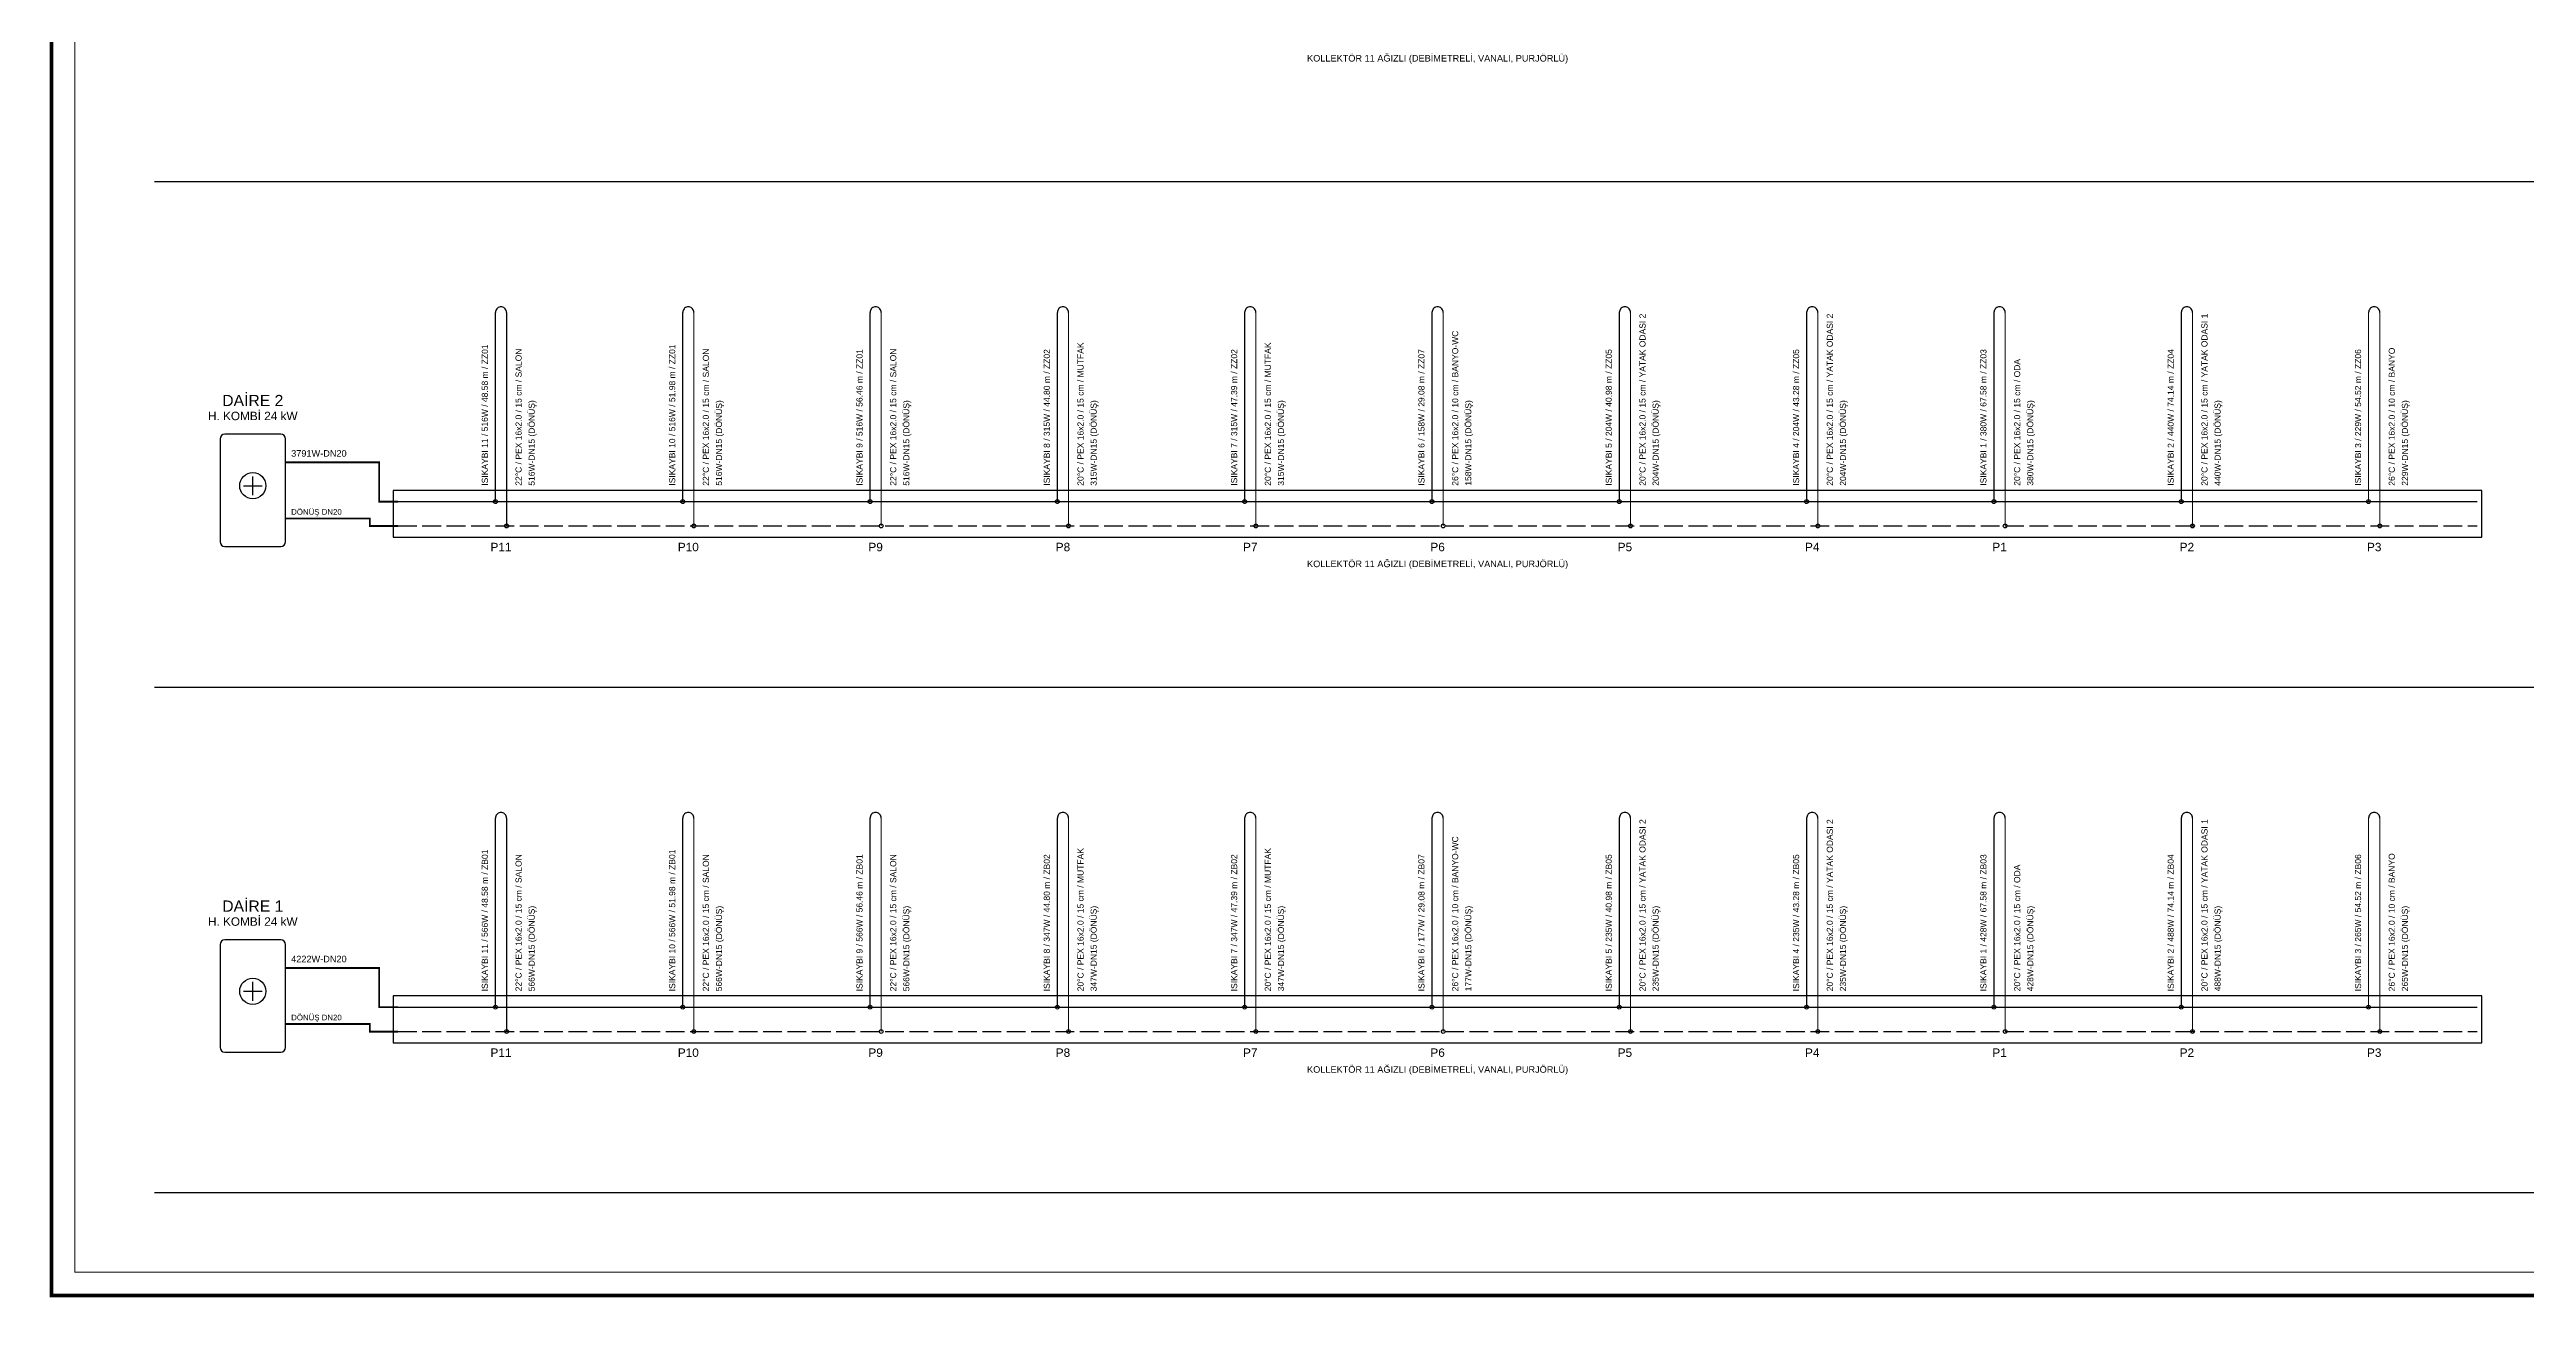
# Model space of a CAD drawing. Header units: centimetres. Extents: x -3952 to 14132, y 6348 to 11752.
# Drawn here: x 9048 to 11693, y 6348 to 7681 of the extents above; entities that cross this region are included whole.
import ezdxf
from ezdxf.enums import TextEntityAlignment as Align

# ---------------------------------------------------------------- set-up
doc = ezdxf.new("R2010")
doc.units = ezdxf.units.CM
doc.linetypes.add('ISITMA DONUS HATTI', pattern=[26, 20, -6])
for name, color, linetype in [('MTY-CIHAZ', 135, 'Continuous'), ('MTY-ISIKAYBIMAHAL', 2, 'Continuous'), ('MTY-ISITMA-DONUS-BORU', 30, 'ISITMA DONUS HATTI'), ('MTY-ISITMA-GIDIS-BORU', 10, 'Continuous'), ('MTY-KOLLETOR', 7, 'Continuous'), ('MTY-PAFTA', 7, 'Continuous'), ('MTY-PEX-BORU', 1, 'Continuous'), ('MTY-SEMA', 8, 'Continuous'), ('MTY-YAZI', 7, 'Continuous'), ('STM-ISITMA-CAP', 41, 'Continuous')]:
    doc.layers.add(name, color=color, linetype=linetype)
doc.layers.add('ROTAS-PAFTA-SINIRI', color=8, linetype='Continuous', plot=False)
doc.styles.add('ROTAS', font='arial.ttf')

# ---------------------------------------------------------------- blocks, each defined once
blk = doc.blocks.new('ROTAS_PAFTA')
blk.add_lwpolyline([(0, 0), (1, 0), (1, 1), (0, 1)], close=True)

msp = doc.modelspace()

# ---------------------------------------------------------------- linework, layer by layer
at = {"layer": 'MTY-CIHAZ'}
for p, q in [((9265, 7205), (9265, 7225)), ((9255, 7215), (9275, 7215)), ((9255, 6675), (9275, 6675)), ((9265, 6665), (9265, 6685))]:
    msp.add_line(p, q, dxfattribs=at)
for points in [[(9295, 7150), (9296.9, 7150.4), (9298.5, 7151.5), (9299.6, 7153.1), (9300, 7155), (9300, 7265), (9299.6, 7266.9), (9298.5, 7268.5), (9296.9, 7269.6), (9295, 7270), (9235, 7270), (9233.1, 7269.6), (9231.5, 7268.5), (9230.4, 7266.9), (9230, 7265), (9230, 7155), (9230.4, 7153.1), (9231.5, 7151.5), (9233.1, 7150.4), (9235, 7150)], [(9295, 6610), (9296.9, 6610.4), (9298.5, 6611.5), (9299.6, 6613.1), (9300, 6615), (9300, 6725), (9299.6, 6726.9), (9298.5, 6728.5), (9296.9, 6729.6), (9295, 6730), (9235, 6730), (9233.1, 6729.6), (9231.5, 6728.5), (9230.4, 6726.9), (9230, 6725), (9230, 6615), (9230.4, 6613.1), (9231.5, 6611.5), (9233.1, 6610.4), (9235, 6610)]]:
    msp.add_lwpolyline(points, close=True, dxfattribs=at)
for centre in [(9265, 7215), (9265, 6675)]:
    msp.add_circle(centre, 14, dxfattribs=at)
at = {"layer": 'MTY-ISITMA-DONUS-BORU'}
for p, q in [((9420, 7172), (11640, 7172)), ((9420, 6632), (11640, 6632))]:
    msp.add_line(p, q, dxfattribs=at)
at = {"layer": 'MTY-ISITMA-DONUS-BORU', "const_width": 2}
for points in [[(9300, 7180), (9390, 7180), (9390, 7172), (9420, 7172)], [(9300, 6640), (9390, 6640), (9390, 6632), (9420, 6632)]]:
    msp.add_lwpolyline(points, dxfattribs=at)
at = {"layer": 'MTY-ISITMA-GIDIS-BORU'}
for p, q in [((9420, 7198), (11640, 7198)), ((9420, 6658), (11640, 6658))]:
    msp.add_line(p, q, dxfattribs=at)
at = {"layer": 'MTY-ISITMA-GIDIS-BORU', "const_width": 2}
for points in [[(9300, 7240), (9400, 7240), (9400, 7198), (9420, 7198)], [(9300, 6700), (9400, 6700), (9400, 6658), (9420, 6658)]]:
    msp.add_lwpolyline(points, dxfattribs=at)
at = {"layer": 'MTY-KOLLETOR'}
for points in [[(9415, 7160), (11645, 7160), (11645, 7210), (9415, 7210)], [(9415, 6620), (11645, 6620), (11645, 6670), (9415, 6670)]]:
    msp.add_lwpolyline(points, close=True, dxfattribs=at)
for centre in [(9524, 7198), (9724, 7198), (9924, 7198), (10124, 7198), (10324, 7198), (10524, 7198), (10724, 7198), (10924, 7198), (11124, 7198), (11324, 7198), (11524, 7198), (9536, 7172), (9736, 7172), (9936, 7172), (10136, 7172), (10336, 7172), (10536, 7172), (10736, 7172), (10936, 7172), (11136, 7172), (11336, 7172), (11536, 7172), (9524, 6658), (9724, 6658), (9924, 6658), (10124, 6658), (10324, 6658), (10524, 6658), (10724, 6658), (10924, 6658), (11124, 6658), (11324, 6658), (11524, 6658), (9536, 6632), (9736, 6632), (9936, 6632), (10136, 6632), (10336, 6632), (10536, 6632), (10736, 6632), (10936, 6632), (11136, 6632), (11336, 6632), (11536, 6632)]:
    msp.add_circle(centre, 2, dxfattribs=at)
at = {"layer": 'MTY-PAFTA'}
for points, const_width in [([(9050, 6350), (12850, 6350), (12850, 9000), (9050, 9000)], 4), ([(9075, 6375), (12825, 6375), (12825, 8975), (9075, 8975)], 1)]:
    msp.add_lwpolyline(points, close=True, dxfattribs=dict(at, const_width=const_width))
at = {"layer": 'MTY-PEX-BORU'}
for points in [[(9536, 7400), (9535.9, 7401), (9535.6, 7402.1), (9535.2, 7403), (9534.6, 7403.9), (9533.9, 7404.6), (9533, 7405.2), (9532.1, 7405.6), (9531, 7405.9), (9530, 7406), (9529, 7405.9), (9527.9, 7405.6), (9527, 7405.2), (9526.1, 7404.6), (9525.4, 7403.9), (9524.8, 7403), (9524.4, 7402.1), (9524.1, 7401), (9524, 7400)], [(9736, 7400), (9735.9, 7401), (9735.6, 7402.1), (9735.2, 7403), (9734.6, 7403.9), (9733.9, 7404.6), (9733, 7405.2), (9732.1, 7405.6), (9731, 7405.9), (9730, 7406), (9729, 7405.9), (9727.9, 7405.6), (9727, 7405.2), (9726.1, 7404.6), (9725.4, 7403.9), (9724.8, 7403), (9724.4, 7402.1), (9724.1, 7401), (9724, 7400)], [(9936, 7400), (9935.9, 7401), (9935.6, 7402.1), (9935.2, 7403), (9934.6, 7403.9), (9933.9, 7404.6), (9933, 7405.2), (9932.1, 7405.6), (9931, 7405.9), (9930, 7406), (9929, 7405.9), (9927.9, 7405.6), (9927, 7405.2), (9926.1, 7404.6), (9925.4, 7403.9), (9924.8, 7403), (9924.4, 7402.1), (9924.1, 7401), (9924, 7400)], [(10136, 7400), (10135.9, 7401), (10135.6, 7402.1), (10135.2, 7403), (10134.6, 7403.9), (10133.9, 7404.6), (10133, 7405.2), (10132.1, 7405.6), (10131, 7405.9), (10130, 7406), (10129, 7405.9), (10127.9, 7405.6), (10127, 7405.2), (10126.1, 7404.6), (10125.4, 7403.9), (10124.8, 7403), (10124.4, 7402.1), (10124.1, 7401), (10124, 7400)], [(10336, 7400), (10335.9, 7401), (10335.6, 7402.1), (10335.2, 7403), (10334.6, 7403.9), (10333.9, 7404.6), (10333, 7405.2), (10332.1, 7405.6), (10331, 7405.9), (10330, 7406), (10329, 7405.9), (10327.9, 7405.6), (10327, 7405.2), (10326.1, 7404.6), (10325.4, 7403.9), (10324.8, 7403), (10324.4, 7402.1), (10324.1, 7401), (10324, 7400)], [(10536, 7400), (10535.9, 7401), (10535.6, 7402.1), (10535.2, 7403), (10534.6, 7403.9), (10533.9, 7404.6), (10533, 7405.2), (10532.1, 7405.6), (10531, 7405.9), (10530, 7406), (10529, 7405.9), (10527.9, 7405.6), (10527, 7405.2), (10526.1, 7404.6), (10525.4, 7403.9), (10524.8, 7403), (10524.4, 7402.1), (10524.1, 7401), (10524, 7400)], [(10736, 7400), (10735.9, 7401), (10735.6, 7402.1), (10735.2, 7403), (10734.6, 7403.9), (10733.9, 7404.6), (10733, 7405.2), (10732.1, 7405.6), (10731, 7405.9), (10730, 7406), (10729, 7405.9), (10727.9, 7405.6), (10727, 7405.2), (10726.1, 7404.6), (10725.4, 7403.9), (10724.8, 7403), (10724.4, 7402.1), (10724.1, 7401), (10724, 7400)], [(10936, 7400), (10935.9, 7401), (10935.6, 7402.1), (10935.2, 7403), (10934.6, 7403.9), (10933.9, 7404.6), (10933, 7405.2), (10932.1, 7405.6), (10931, 7405.9), (10930, 7406), (10929, 7405.9), (10927.9, 7405.6), (10927, 7405.2), (10926.1, 7404.6), (10925.4, 7403.9), (10924.8, 7403), (10924.4, 7402.1), (10924.1, 7401), (10924, 7400)], [(11136, 7400), (11135.9, 7401), (11135.6, 7402.1), (11135.2, 7403), (11134.6, 7403.9), (11133.9, 7404.6), (11133, 7405.2), (11132.1, 7405.6), (11131, 7405.9), (11130, 7406), (11129, 7405.9), (11127.9, 7405.6), (11127, 7405.2), (11126.1, 7404.6), (11125.4, 7403.9), (11124.8, 7403), (11124.4, 7402.1), (11124.1, 7401), (11124, 7400)], [(11336, 7400), (11335.9, 7401), (11335.6, 7402.1), (11335.2, 7403), (11334.6, 7403.9), (11333.9, 7404.6), (11333, 7405.2), (11332.1, 7405.6), (11331, 7405.9), (11330, 7406), (11329, 7405.9), (11327.9, 7405.6), (11327, 7405.2), (11326.1, 7404.6), (11325.4, 7403.9), (11324.8, 7403), (11324.4, 7402.1), (11324.1, 7401), (11324, 7400)], [(11536, 7400), (11535.9, 7401), (11535.6, 7402.1), (11535.2, 7403), (11534.6, 7403.9), (11533.9, 7404.6), (11533, 7405.2), (11532.1, 7405.6), (11531, 7405.9), (11530, 7406), (11529, 7405.9), (11527.9, 7405.6), (11527, 7405.2), (11526.1, 7404.6), (11525.4, 7403.9), (11524.8, 7403), (11524.4, 7402.1), (11524.1, 7401), (11524, 7400)], [(9536, 6860), (9535.9, 6861), (9535.6, 6862.1), (9535.2, 6863), (9534.6, 6863.9), (9533.9, 6864.6), (9533, 6865.2), (9532.1, 6865.6), (9531, 6865.9), (9530, 6866), (9529, 6865.9), (9527.9, 6865.6), (9527, 6865.2), (9526.1, 6864.6), (9525.4, 6863.9), (9524.8, 6863), (9524.4, 6862.1), (9524.1, 6861), (9524, 6860)], [(9736, 6860), (9735.9, 6861), (9735.6, 6862.1), (9735.2, 6863), (9734.6, 6863.9), (9733.9, 6864.6), (9733, 6865.2), (9732.1, 6865.6), (9731, 6865.9), (9730, 6866), (9729, 6865.9), (9727.9, 6865.6), (9727, 6865.2), (9726.1, 6864.6), (9725.4, 6863.9), (9724.8, 6863), (9724.4, 6862.1), (9724.1, 6861), (9724, 6860)], [(9936, 6860), (9935.9, 6861), (9935.6, 6862.1), (9935.2, 6863), (9934.6, 6863.9), (9933.9, 6864.6), (9933, 6865.2), (9932.1, 6865.6), (9931, 6865.9), (9930, 6866), (9929, 6865.9), (9927.9, 6865.6), (9927, 6865.2), (9926.1, 6864.6), (9925.4, 6863.9), (9924.8, 6863), (9924.4, 6862.1), (9924.1, 6861), (9924, 6860)], [(10136, 6860), (10135.9, 6861), (10135.6, 6862.1), (10135.2, 6863), (10134.6, 6863.9), (10133.9, 6864.6), (10133, 6865.2), (10132.1, 6865.6), (10131, 6865.9), (10130, 6866), (10129, 6865.9), (10127.9, 6865.6), (10127, 6865.2), (10126.1, 6864.6), (10125.4, 6863.9), (10124.8, 6863), (10124.4, 6862.1), (10124.1, 6861), (10124, 6860)], [(10336, 6860), (10335.9, 6861), (10335.6, 6862.1), (10335.2, 6863), (10334.6, 6863.9), (10333.9, 6864.6), (10333, 6865.2), (10332.1, 6865.6), (10331, 6865.9), (10330, 6866), (10329, 6865.9), (10327.9, 6865.6), (10327, 6865.2), (10326.1, 6864.6), (10325.4, 6863.9), (10324.8, 6863), (10324.4, 6862.1), (10324.1, 6861), (10324, 6860)], [(10536, 6860), (10535.9, 6861), (10535.6, 6862.1), (10535.2, 6863), (10534.6, 6863.9), (10533.9, 6864.6), (10533, 6865.2), (10532.1, 6865.6), (10531, 6865.9), (10530, 6866), (10529, 6865.9), (10527.9, 6865.6), (10527, 6865.2), (10526.1, 6864.6), (10525.4, 6863.9), (10524.8, 6863), (10524.4, 6862.1), (10524.1, 6861), (10524, 6860)], [(10736, 6860), (10735.9, 6861), (10735.6, 6862.1), (10735.2, 6863), (10734.6, 6863.9), (10733.9, 6864.6), (10733, 6865.2), (10732.1, 6865.6), (10731, 6865.9), (10730, 6866), (10729, 6865.9), (10727.9, 6865.6), (10727, 6865.2), (10726.1, 6864.6), (10725.4, 6863.9), (10724.8, 6863), (10724.4, 6862.1), (10724.1, 6861), (10724, 6860)], [(10936, 6860), (10935.9, 6861), (10935.6, 6862.1), (10935.2, 6863), (10934.6, 6863.9), (10933.9, 6864.6), (10933, 6865.2), (10932.1, 6865.6), (10931, 6865.9), (10930, 6866), (10929, 6865.9), (10927.9, 6865.6), (10927, 6865.2), (10926.1, 6864.6), (10925.4, 6863.9), (10924.8, 6863), (10924.4, 6862.1), (10924.1, 6861), (10924, 6860)], [(11136, 6860), (11135.9, 6861), (11135.6, 6862.1), (11135.2, 6863), (11134.6, 6863.9), (11133.9, 6864.6), (11133, 6865.2), (11132.1, 6865.6), (11131, 6865.9), (11130, 6866), (11129, 6865.9), (11127.9, 6865.6), (11127, 6865.2), (11126.1, 6864.6), (11125.4, 6863.9), (11124.8, 6863), (11124.4, 6862.1), (11124.1, 6861), (11124, 6860)], [(11336, 6860), (11335.9, 6861), (11335.6, 6862.1), (11335.2, 6863), (11334.6, 6863.9), (11333.9, 6864.6), (11333, 6865.2), (11332.1, 6865.6), (11331, 6865.9), (11330, 6866), (11329, 6865.9), (11327.9, 6865.6), (11327, 6865.2), (11326.1, 6864.6), (11325.4, 6863.9), (11324.8, 6863), (11324.4, 6862.1), (11324.1, 6861), (11324, 6860)], [(11536, 6860), (11535.9, 6861), (11535.6, 6862.1), (11535.2, 6863), (11534.6, 6863.9), (11533.9, 6864.6), (11533, 6865.2), (11532.1, 6865.6), (11531, 6865.9), (11530, 6866), (11529, 6865.9), (11527.9, 6865.6), (11527, 6865.2), (11526.1, 6864.6), (11525.4, 6863.9), (11524.8, 6863), (11524.4, 6862.1), (11524.1, 6861), (11524, 6860)]]:
    msp.add_lwpolyline(points, dxfattribs=at)
at = {"layer": 'MTY-PEX-BORU', "const_width": 1.2}
for points in [[(9524, 7198), (9524, 7400)], [(9536, 7172), (9536, 7400)], [(9724, 7198), (9724, 7400)], [(9736, 7172), (9736, 7400)], [(9924, 7198), (9924, 7400)], [(9936, 7172), (9936, 7400)], [(10124, 7198), (10124, 7400)], [(10136, 7172), (10136, 7400)], [(10324, 7198), (10324, 7400)], [(10336, 7172), (10336, 7400)], [(10524, 7198), (10524, 7400)], [(10536, 7172), (10536, 7400)], [(10724, 7198), (10724, 7400)], [(10736, 7172), (10736, 7400)], [(10924, 7198), (10924, 7400)], [(10936, 7172), (10936, 7400)], [(11124, 7198), (11124, 7400)], [(11136, 7172), (11136, 7400)], [(11324, 7198), (11324, 7400)], [(11336, 7172), (11336, 7400)], [(11524, 7198), (11524, 7400)], [(11536, 7172), (11536, 7400)], [(9524, 6658), (9524, 6860)], [(9536, 6632), (9536, 6860)], [(9724, 6658), (9724, 6860)], [(9736, 6632), (9736, 6860)], [(9924, 6658), (9924, 6860)], [(9936, 6632), (9936, 6860)], [(10124, 6658), (10124, 6860)], [(10136, 6632), (10136, 6860)], [(10324, 6658), (10324, 6860)], [(10336, 6632), (10336, 6860)], [(10524, 6658), (10524, 6860)], [(10536, 6632), (10536, 6860)], [(10724, 6658), (10724, 6860)], [(10736, 6632), (10736, 6860)], [(10924, 6658), (10924, 6860)], [(10936, 6632), (10936, 6860)], [(11124, 6658), (11124, 6860)], [(11136, 6632), (11136, 6860)], [(11324, 6658), (11324, 6860)], [(11336, 6632), (11336, 6860)], [(11524, 6658), (11524, 6860)], [(11536, 6632), (11536, 6860)]]:
    msp.add_lwpolyline(points, dxfattribs=at)
at = {"layer": 'MTY-SEMA'}
for p, q in [((9160, 7540), (12800, 7540)), ((9160, 7000), (12800, 7000)), ((9160, 6460), (12800, 6460))]:
    msp.add_line(p, q, dxfattribs=at)

# ---------------------------------------------------------------- block references
at = {"layer": 'ROTAS-PAFTA-SINIRI', "xscale": 3800, "yscale": 2650}
msp.add_blockref('ROTAS_PAFTA', (9050, 6350), dxfattribs=at)

# ---------------------------------------------------------------- texts
at = {"layer": 'MTY-CIHAZ', "style": 'ROTAS'}
for p in [(9265, 7285), (9265, 6745)]:
    msp.add_text('H. KOMBİ 24 kW', height=9, dxfattribs=at).set_placement(p, align=Align.CENTER)
at = {"layer": 'MTY-ISIKAYBIMAHAL', "style": 'ROTAS'}
for s, p in [('ISIKAYBI 11 / 516W / 48.58 m / ZZ01', (9516, 7215)), ('ISIKAYBI 10 / 516W / 51.98 m / ZZ01', (9716, 7215)), ('ISIKAYBI 9 / 516W / 56.46 m / ZZ01', (9916, 7215)), ('ISIKAYBI 8 / 315W / 44.80 m / ZZ02', (10116, 7215)), ('ISIKAYBI 7 / 315W / 47.39 m / ZZ02', (10316, 7215)), ('ISIKAYBI 6 / 158W / 29.08 m / ZZ07', (10516, 7215)), ('ISIKAYBI 5 / 204W / 40.98 m / ZZ05', (10716, 7215)), ('ISIKAYBI 4 / 204W / 43.28 m / ZZ05', (10916, 7215)), ('ISIKAYBI 1 / 380W / 67.58 m / ZZ03', (11116, 7215)), ('ISIKAYBI 2 / 440W / 74.14 m / ZZ04', (11316, 7215)), ('ISIKAYBI 3 / 229W / 54.52 m / ZZ06', (11516, 7215)), ('ISIKAYBI 11 / 566W / 48.58 m / ZB01', (9516, 6675)), ('ISIKAYBI 10 / 566W / 51.98 m / ZB01', (9716, 6675)), ('ISIKAYBI 9 / 566W / 56.46 m / ZB01', (9916, 6675)), ('ISIKAYBI 8 / 347W / 44.80 m / ZB02', (10116, 6675)), ('ISIKAYBI 7 / 347W / 47.39 m / ZB02', (10316, 6675)), ('ISIKAYBI 6 / 177W / 29.08 m / ZB07', (10516, 6675)), ('ISIKAYBI 5 / 235W / 40.98 m / ZB05', (10716, 6675)), ('ISIKAYBI 4 / 235W / 43.28 m / ZB05', (10916, 6675)), ('ISIKAYBI 1 / 428W / 67.58 m / ZB03', (11116, 6675)), ('ISIKAYBI 2 / 488W / 74.14 m / ZB04', (11316, 6675)), ('ISIKAYBI 3 / 265W / 54.52 m / ZB06', (11516, 6675))]:
    msp.add_text(s, height=6.5, rotation=90, dxfattribs=at).set_placement(p)
at = {"layer": 'MTY-KOLLETOR', "style": 'ROTAS'}
for s, height, p in [('KOLLEKTÖR 11 AĞIZLI (DEBİMETRELİ, VANALI, PURJÖRLÜ)', 7, (10530, 7668)), ('P11', 9, (9530, 7145)), ('P10', 9, (9730, 7145)), ('P9', 9, (9930, 7145)), ('P8', 9, (10130, 7145)), ('P7', 9, (10330, 7145)), ('P6', 9, (10530, 7145)), ('P5', 9, (10730, 7145)), ('P4', 9, (10930, 7145)), ('P1', 9, (11130, 7145)), ('P2', 9, (11330, 7145)), ('P3', 9, (11530, 7145)), ('KOLLEKTÖR 11 AĞIZLI (DEBİMETRELİ, VANALI, PURJÖRLÜ)', 7, (10530, 7128)), ('P11', 9, (9530, 6605)), ('P10', 9, (9730, 6605)), ('P9', 9, (9930, 6605)), ('P8', 9, (10130, 6605)), ('P7', 9, (10330, 6605)), ('P6', 9, (10530, 6605)), ('P5', 9, (10730, 6605)), ('P4', 9, (10930, 6605)), ('P1', 9, (11130, 6605)), ('P2', 9, (11330, 6605)), ('P3', 9, (11530, 6605)), ('KOLLEKTÖR 11 AĞIZLI (DEBİMETRELİ, VANALI, PURJÖRLÜ)', 7, (10530, 6588))]:
    msp.add_text(s, height=height, dxfattribs=at).set_placement(p, align=Align.CENTER)
at = {"layer": 'MTY-YAZI', "style": 'ROTAS'}
for s, p in [('DAİRE 2', (9265, 7300)), ('DAİRE 1', (9265, 6760))]:
    msp.add_text(s, height=12, dxfattribs=at).set_placement(p, align=Align.CENTER)
at = {"layer": 'STM-ISITMA-CAP', "style": 'ROTAS'}
for s, p in [('26°C / PEX 16x2.0 / 10 cm / BANYO-WC', (10552, 7215)), ('20°C / PEX 16x2.0 / 15 cm / YATAK ODASI 2', (10752, 7215)), ('20°C / PEX 16x2.0 / 15 cm / YATAK ODASI 2', (10952, 7215)), ('20°C / PEX 16x2.0 / 15 cm / YATAK ODASI 1', (11352, 7215)), ('22°C / PEX 16x2.0 / 15 cm / SALON', (9552, 7215)), ('22°C / PEX 16x2.0 / 15 cm / SALON', (9752, 7215)), ('22°C / PEX 16x2.0 / 15 cm / SALON', (9952, 7215)), ('20°C / PEX 16x2.0 / 15 cm / MUTFAK', (10152, 7215)), ('20°C / PEX 16x2.0 / 15 cm / MUTFAK', (10352, 7215)), ('26°C / PEX 16x2.0 / 10 cm / BANYO', (11552, 7215)), ('20°C / PEX 16x2.0 / 15 cm / ODA', (11152, 7215)), ('516W-DN15 (DÖNÜŞ)', (9566, 7215)), ('516W-DN15 (DÖNÜŞ)', (9766, 7215)), ('516W-DN15 (DÖNÜŞ)', (9966, 7215)), ('315W-DN15 (DÖNÜŞ)', (10166, 7215)), ('315W-DN15 (DÖNÜŞ)', (10366, 7215)), ('158W-DN15 (DÖNÜŞ)', (10566, 7215)), ('204W-DN15 (DÖNÜŞ)', (10766, 7215)), ('204W-DN15 (DÖNÜŞ)', (10966, 7215)), ('380W-DN15 (DÖNÜŞ)', (11166, 7215)), ('440W-DN15 (DÖNÜŞ)', (11366, 7215)), ('229W-DN15 (DÖNÜŞ)', (11566, 7215)), ('20°C / PEX 16x2.0 / 15 cm / YATAK ODASI 2', (10752, 6675)), ('20°C / PEX 16x2.0 / 15 cm / YATAK ODASI 2', (10952, 6675)), ('20°C / PEX 16x2.0 / 15 cm / YATAK ODASI 1', (11352, 6675)), ('20°C / PEX 16x2.0 / 15 cm / MUTFAK', (10152, 6675)), ('20°C / PEX 16x2.0 / 15 cm / MUTFAK', (10352, 6675)), ('26°C / PEX 16x2.0 / 10 cm / BANYO-WC', (10552, 6675)), ('22°C / PEX 16x2.0 / 15 cm / SALON', (9552, 6675)), ('22°C / PEX 16x2.0 / 15 cm / SALON', (9752, 6675)), ('22°C / PEX 16x2.0 / 15 cm / SALON', (9952, 6675)), ('20°C / PEX 16x2.0 / 15 cm / ODA', (11152, 6675)), ('26°C / PEX 16x2.0 / 10 cm / BANYO', (11552, 6675)), ('566W-DN15 (DÖNÜŞ)', (9566, 6675)), ('566W-DN15 (DÖNÜŞ)', (9766, 6675)), ('566W-DN15 (DÖNÜŞ)', (9966, 6675)), ('347W-DN15 (DÖNÜŞ)', (10166, 6675)), ('347W-DN15 (DÖNÜŞ)', (10366, 6675)), ('177W-DN15 (DÖNÜŞ)', (10566, 6675)), ('235W-DN15 (DÖNÜŞ)', (10766, 6675)), ('235W-DN15 (DÖNÜŞ)', (10966, 6675)), ('428W-DN15 (DÖNÜŞ)', (11166, 6675)), ('488W-DN15 (DÖNÜŞ)', (11366, 6675)), ('265W-DN15 (DÖNÜŞ)', (11566, 6675))]:
    msp.add_text(s, height=6.5, rotation=90, dxfattribs=at).set_placement(p)
for s, height, p in [('3791W-DN20', 7, (9306, 7246)), ('DÖNÜŞ DN20', 6, (9306, 7184)), ('4222W-DN20', 7, (9306, 6706)), ('DÖNÜŞ DN20', 6, (9306, 6644))]:
    msp.add_text(s, height=height, dxfattribs=at).set_placement(p)

doc.saveas('drawing.dxf')
